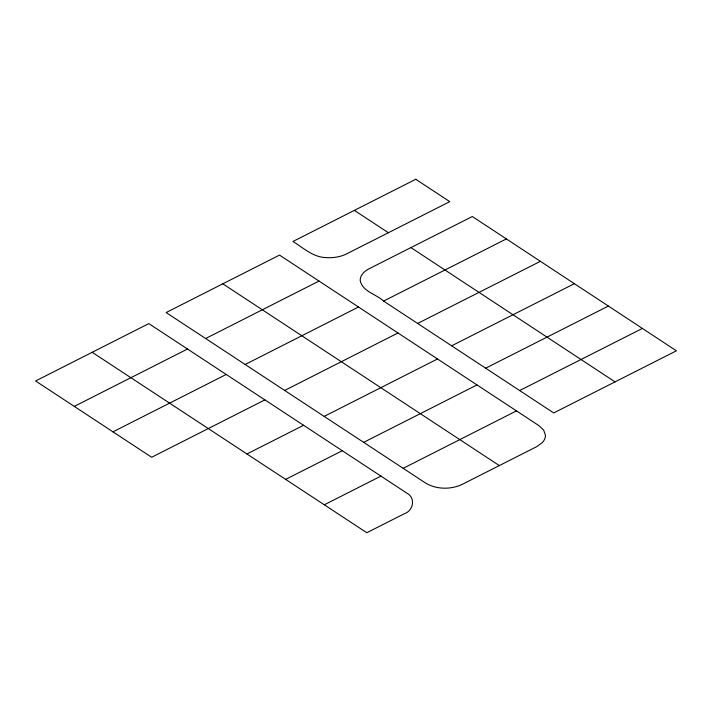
<?xml version="1.0" encoding="UTF-8"?>
<svg xmlns="http://www.w3.org/2000/svg" width="712" height="712" viewBox="0 0 712 712"><rect width="100%" height="100%" fill="white"/><g stroke="black" fill="none" stroke-linecap="round" stroke-linejoin="round"><path stroke-width="1.07" d="M222.811 283.812L166.127 312.559L425.74 483.145C436.563 489.544 450.625 489.705 461.954 484.507L536.741 446.629L542.304 442.615A25.917 14.961 0 0 0 545.445 435.183L543.665 430.137L539.064 425.74L279.522 255.092L222.811 283.812L499.317 465.586M92.186 352.28L366.822 532.727L404.158 513.824C413.547 510.78 415.995 497.537 406.516 492.918L148.808 323.604L35.6 380.973L151.647 457.264L264.891 399.877M205.643 338.512L319.003 281.062M74.262 406.401L187.505 349.022M245.177 364.482L358.483 307.023M112.986 431.828L226.229 374.45M383.599 301.078L553.696 412.933L676.4 350.82L472.323 216.519L368.905 268.86C364.517 271.112 360.174 275.055 360.174 280.359C362.221 291.608 376.381 294.163 383.599 301.078L506.357 238.929M284.658 390.452L397.99 332.976M417.641 323.453L540.399 261.304M451.648 345.81L574.379 283.679M246.93 453.98L303.579 425.287M324.165 416.404L437.497 358.964M485.682 368.184L608.386 306.071M285.628 479.39L342.25 450.714M363.681 442.357L476.978 384.934M519.689 390.541L642.393 328.428M324.289 504.781L380.938 476.123M403.161 468.327L516.485 410.886M354.371 210.378L388.378 232.735M410.931 247.598L615.034 381.881M415.79 179.273L292.943 241.475C303.17 247.732 312.755 256.979 325.411 257.566C332.495 258.109 339.793 257.166 346.237 254.059L449.77 201.647L415.79 179.273"/></g></svg>
